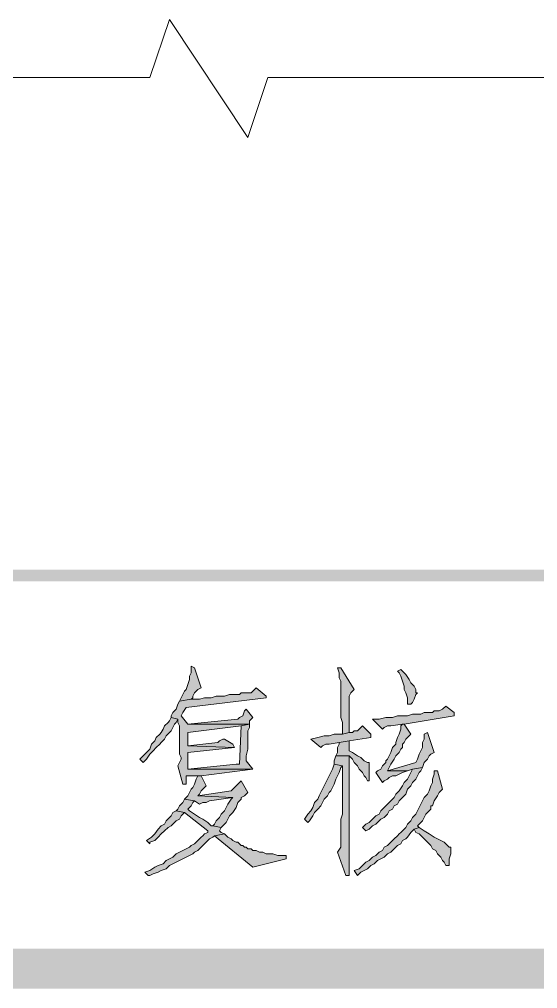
# Model space of a CAD drawing. Header units: inches. Extents: x 20 to 409, y 5 to 283.
# Drawn here: x 288.67 to 301.86, y 5.1 to 29.78 of the extents above; entities that cross this region are included whole.
import ezdxf

# ---------------------------------------------------------------- set-up
doc = ezdxf.new("R2010")
doc.units = ezdxf.units.IN
doc.header["$MEASUREMENT"] = 0
doc.layers.add('C00-00-00', color=7, linetype='Continuous')

msp = doc.modelspace()

# ---------------------------------------------------------------- hatches: boundary and pattern name
at = {"layer": 'C00-00-00'}
h = msp.add_hatch(color=0, dxfattribs=at)
h.dxf.hatch_style = 2
h.paths.add_polyline_path([(28.33, 15.766), (28.33, 15.469), (408.314, 15.766)])
h = msp.add_hatch(color=0, dxfattribs=at)
h.dxf.hatch_style = 2
h.paths.add_polyline_path([(28.33, 15.469), (408.314, 15.766), (408.314, 15.469)])
h = msp.add_hatch(color=0, dxfattribs=at)
h.dxf.hatch_style = 2
h.paths.add_polyline_path([(293.04, 13.31), (293.04, 13.141), (292.998, 13.056), (292.998, 12.972), (292.956, 12.845), (292.913, 12.718), (292.871, 12.675), (292.829, 12.591), (292.786, 12.506), (292.744, 12.421), (293.04, 12.464), (293.083, 12.506), (293.083, 12.548), (293.125, 12.633), (293.21, 12.718), (293.294, 12.76), (293.125, 13.268)])
h = msp.add_hatch(color=0, dxfattribs=at)
h.dxf.hatch_style = 2
h.paths.add_polyline_path([(296.85, 13.268), (296.766, 13.268), (296.808, 13.141), (296.808, 13.014), (296.85, 12.929), (296.85, 11.998), (296.893, 11.871), (296.893, 11.575), (297.062, 11.617), (297.062, 12.04), (297.062, 12.125), (297.062, 12.548), (297.104, 12.633), (297.189, 12.718)])
h = msp.add_hatch(color=0, dxfattribs=at)
h.dxf.hatch_style = 2
h.paths.add_polyline_path([(298.374, 13.226), (298.29, 13.183), (298.332, 13.141), (298.374, 13.056), (298.417, 12.929), (298.459, 12.802), (298.459, 12.718), (298.501, 12.633), (298.544, 12.506), (298.544, 12.337), (298.628, 12.337), (298.671, 12.379), (298.713, 12.464), (298.755, 12.591), (298.798, 12.633), (298.755, 12.633), (298.755, 12.675), (298.755, 12.718), (298.713, 12.802), (298.628, 12.887), (298.586, 12.972), (298.501, 13.099)])
h = msp.add_hatch(color=0, dxfattribs=at)
h.dxf.hatch_style = 2
h.paths.add_polyline_path([(294.691, 12.76), (294.607, 12.675), (294.564, 12.633), (294.31, 12.633), (294.268, 12.591), (294.014, 12.591), (293.887, 12.548), (293.675, 12.548), (293.548, 12.506), (293.379, 12.506), (293.252, 12.464), (293.04, 12.464), (292.744, 12.421), (292.702, 12.337), (292.659, 12.21), (292.575, 12.125), (292.532, 12.04), (292.532, 11.998), (292.702, 11.956), (292.702, 11.871), (292.744, 11.786), (292.744, 11.067), (292.786, 10.982), (292.786, 10.94), (292.744, 10.855), (292.702, 10.77), (292.829, 10.305), (292.913, 10.305), (292.913, 10.347), (292.913, 10.516), (293.21, 10.516), (293.294, 10.516), (294.607, 10.686), (292.956, 10.686), (292.956, 10.77), (292.956, 11.109), (294.141, 11.236), (292.956, 11.278), (292.956, 11.617), (294.31, 11.786), (294.522, 11.829), (292.956, 11.829), (292.786, 12.04), (292.829, 12.125), (292.913, 12.252), (294.945, 12.506), (294.945, 12.548)])
h = msp.add_hatch(color=0, dxfattribs=at)
h.dxf.hatch_style = 2
h.paths.add_polyline_path([(294.437, 12.21), (294.395, 12.167), (294.353, 12.04), (294.268, 11.998), (294.226, 11.956), (292.956, 11.829), (294.522, 11.829), (294.522, 11.913), (294.607, 11.998)])
h = msp.add_hatch(color=0, dxfattribs=at)
h.dxf.hatch_style = 2
h.paths.add_polyline_path([(299.517, 12.294), (299.433, 12.21), (299.348, 12.167), (299.221, 12.167), (299.179, 12.125), (298.967, 12.125), (298.882, 12.083), (298.671, 12.083), (298.544, 12.04), (298.29, 12.04), (298.163, 11.998), (297.993, 11.998), (297.824, 11.956), (297.655, 11.956), (297.909, 11.702), (297.951, 11.744), (298.036, 11.786), (298.12, 11.786), (298.417, 11.829), (298.459, 11.829), (299.729, 12.04), (299.729, 12.125)])
h = msp.add_hatch(color=0, dxfattribs=at)
h.dxf.hatch_style = 2
h.paths.add_polyline_path([(292.532, 11.998), (292.49, 11.913), (292.448, 11.871), (292.363, 11.786), (292.321, 11.702), (292.278, 11.617), (292.236, 11.575), (292.151, 11.49), (292.109, 11.405), (292.024, 11.321), (291.982, 11.194), (291.897, 11.109), (291.813, 11.024), (291.728, 10.94), (291.813, 10.855), (291.897, 10.94), (291.982, 11.067), (292.067, 11.151), (292.151, 11.236), (292.236, 11.321), (292.278, 11.363), (292.363, 11.448), (292.405, 11.532), (292.49, 11.617), (292.532, 11.659), (292.575, 11.744), (292.617, 11.829), (292.659, 11.871), (292.702, 11.956)])
h = msp.add_hatch(color=0, dxfattribs=at)
h.dxf.hatch_style = 2
h.paths.add_polyline_path([(294.522, 11.829), (294.31, 11.786), (294.268, 10.813), (294.183, 10.813), (292.956, 10.686), (294.607, 10.686), (294.437, 10.897), (294.437, 11.024), (294.48, 11.194), (294.48, 11.659), (294.522, 11.744)])
h = msp.add_hatch(color=0, dxfattribs=at)
h.dxf.hatch_style = 2
h.paths.add_polyline_path([(297.401, 11.786), (297.316, 11.702), (297.274, 11.659), (297.189, 11.659), (297.147, 11.617), (297.062, 11.617), (296.893, 11.575), (296.681, 11.575), (296.554, 11.532), (296.427, 11.532), (296.258, 11.49), (296.088, 11.448), (296.342, 11.236), (296.385, 11.278), (296.469, 11.321), (296.554, 11.321), (296.808, 11.363), (297.062, 11.405), (297.612, 11.49), (297.612, 11.575)])
h = msp.add_hatch(color=0, dxfattribs=at)
h.dxf.hatch_style = 2
h.paths.add_polyline_path([(298.459, 11.829), (298.417, 11.829), (298.374, 11.786), (298.374, 11.702), (298.332, 11.575), (298.29, 11.49), (298.247, 11.363), (298.247, 11.321), (298.163, 11.236), (298.12, 11.109), (298.078, 11.024), (298.036, 10.94), (297.993, 10.897), (297.993, 10.855), (297.909, 10.77), (297.866, 10.686), (297.782, 10.643), (297.739, 10.601), (297.909, 10.347), (297.951, 10.389), (298.036, 10.432), (298.078, 10.474), (298.163, 10.516), (298.247, 10.516), (298.332, 10.559), (298.417, 10.601), (298.544, 10.643), (298.036, 10.643), (298.078, 10.728), (298.12, 10.813), (298.205, 10.94), (298.247, 11.024), (298.332, 11.109), (298.374, 11.194), (298.417, 11.236), (298.417, 11.321), (298.459, 11.363), (298.501, 11.448), (298.586, 11.532), (298.628, 11.575)])
h = msp.add_hatch(color=0, dxfattribs=at)
h.dxf.hatch_style = 2
h.paths.add_polyline_path([(299.052, 11.617), (298.967, 11.575), (298.967, 11.448), (298.925, 11.363), (298.925, 11.236), (298.882, 11.151), (298.84, 11.067), (298.798, 10.94), (298.755, 10.855), (298.036, 10.643), (298.544, 10.643), (298.671, 10.686), (298.925, 10.728), (298.967, 10.855), (299.052, 10.94), (299.094, 11.024), (299.136, 11.067), (299.221, 11.109)])
h = msp.add_hatch(color=0, dxfattribs=at)
h.dxf.hatch_style = 2
h.paths.add_polyline_path([(293.887, 11.448), (293.845, 11.448), (293.76, 11.405), (293.718, 11.363), (292.956, 11.278), (294.141, 11.236), (294.099, 11.321)])
h = msp.add_hatch(color=0, dxfattribs=at)
h.dxf.hatch_style = 2
h.paths.add_polyline_path([(297.062, 11.405), (296.808, 11.363), (296.808, 11.321), (296.766, 11.236), (296.766, 11.109), (296.723, 11.024), (297.062, 11.024), (297.147, 10.94), (297.189, 10.855), (297.274, 10.77), (297.316, 10.686), (297.401, 10.601), (297.443, 10.516), (297.485, 10.474), (297.528, 10.389), (297.57, 10.389), (297.57, 10.516), (297.57, 10.855), (297.528, 10.855), (297.443, 10.897), (297.358, 10.982), (297.274, 11.024), (297.147, 11.109), (297.062, 11.151)])
h = msp.add_hatch(color=0, dxfattribs=at)
h.dxf.hatch_style = 2
h.paths.add_polyline_path([(296.723, 11.024), (296.681, 10.897), (296.681, 10.813), (296.893, 10.77), (296.893, 9.543), (296.85, 9.416), (296.85, 8.696), (296.766, 8.569), (296.977, 7.976), (297.062, 7.976), (297.062, 11.024)])
h = msp.add_hatch(color=0, dxfattribs=at)
h.dxf.hatch_style = 2
h.paths.add_polyline_path([(296.681, 10.813), (296.639, 10.686), (296.596, 10.601), (296.554, 10.516), (296.512, 10.432), (296.469, 10.347), (296.427, 10.262), (296.385, 10.178), (296.342, 10.093), (296.3, 10.008), (296.258, 9.924), (296.173, 9.839), (296.131, 9.712), (296.088, 9.627), (296.004, 9.543), (295.919, 9.416), (296.004, 9.331), (296.046, 9.373), (296.131, 9.5), (296.173, 9.585), (296.258, 9.67), (296.342, 9.754), (296.385, 9.839), (296.427, 9.924), (296.512, 10.008), (296.554, 10.093), (296.596, 10.135), (296.639, 10.22), (296.681, 10.305), (296.723, 10.432), (296.766, 10.516), (296.808, 10.601), (296.85, 10.728), (296.893, 10.77)])
h = msp.add_hatch(color=0, dxfattribs=at)
h.dxf.hatch_style = 2
h.paths.add_polyline_path([(299.306, 10.643), (299.221, 10.643), (299.221, 10.559), (299.179, 10.432), (299.179, 10.347), (299.136, 10.262), (299.094, 10.135), (299.052, 10.051), (298.967, 9.966), (298.925, 9.881), (298.882, 9.797), (298.84, 9.712), (298.798, 9.627), (298.755, 9.543), (298.671, 9.458), (298.628, 9.373), (298.544, 9.289), (298.501, 9.204), (298.417, 9.119), (298.374, 9.077), (298.332, 9.035), (298.29, 8.992), (298.205, 8.908), (298.163, 8.865), (298.12, 8.823), (298.036, 8.738), (297.951, 8.696), (297.909, 8.611), (297.824, 8.569), (297.739, 8.484), (297.655, 8.442), (297.57, 8.357), (297.485, 8.315), (297.401, 8.23), (297.316, 8.146), (297.189, 8.103), (297.274, 7.976), (297.358, 8.061), (297.443, 8.103), (297.528, 8.146), (297.612, 8.23), (297.697, 8.273), (297.782, 8.357), (297.866, 8.4), (297.951, 8.442), (298.036, 8.527), (298.12, 8.569), (298.163, 8.611), (298.247, 8.696), (298.29, 8.738), (298.374, 8.781), (298.417, 8.865), (298.501, 8.908), (298.544, 8.95), (298.628, 9.077), (298.713, 9.162), (298.84, 9.204), (298.798, 9.246), (298.84, 9.289), (298.925, 9.373), (298.967, 9.458), (299.009, 9.543), (299.094, 9.627), (299.136, 9.67), (299.136, 9.754), (299.179, 9.754), (299.221, 9.881), (299.306, 10.008), (299.348, 10.093), (299.39, 10.135), (299.433, 10.178)])
h = msp.add_hatch(color=0, dxfattribs=at)
h.dxf.hatch_style = 2
h.paths.add_polyline_path([(298.925, 10.728), (298.671, 10.686), (298.628, 10.601), (298.586, 10.516), (298.544, 10.432), (298.459, 10.347), (298.417, 10.262), (298.332, 10.135), (298.29, 10.093), (298.247, 10.051), (298.205, 9.966), (298.12, 9.881), (298.078, 9.839), (297.993, 9.754), (297.951, 9.712), (297.866, 9.627), (297.824, 9.543), (297.739, 9.5), (297.655, 9.416), (297.57, 9.331), (297.485, 9.289), (297.401, 9.204), (297.485, 9.119), (297.57, 9.162), (297.655, 9.246), (297.739, 9.289), (297.782, 9.331), (297.866, 9.416), (297.951, 9.458), (298.036, 9.543), (298.078, 9.627), (298.163, 9.67), (298.205, 9.754), (298.29, 9.797), (298.332, 9.881), (298.417, 9.966), (298.501, 10.051), (298.544, 10.178), (298.628, 10.262), (298.671, 10.347), (298.755, 10.432), (298.798, 10.516), (298.84, 10.601), (298.882, 10.643)])
h = msp.add_hatch(color=0, dxfattribs=at)
h.dxf.hatch_style = 2
h.paths.add_polyline_path([(293.294, 10.516), (293.21, 10.516), (293.167, 10.432), (293.125, 10.305), (293.083, 10.22), (293.04, 10.178), (292.998, 10.093), (292.956, 10.008), (292.871, 9.924), (293.125, 9.881), (293.252, 9.797), (293.337, 9.839), (293.421, 9.839), (293.506, 9.881), (294.099, 9.966), (293.21, 10.008), (293.252, 10.051), (293.294, 10.135), (293.379, 10.22), (293.421, 10.262)])
h = msp.add_hatch(color=0, dxfattribs=at)
h.dxf.hatch_style = 2
h.paths.add_polyline_path([(294.31, 10.389), (294.226, 10.305), (294.141, 10.22), (294.099, 10.178), (294.056, 10.135), (293.21, 10.008), (294.099, 9.966), (294.056, 9.924), (293.972, 9.797), (293.929, 9.712), (293.887, 9.627), (293.802, 9.543), (293.76, 9.458), (293.675, 9.373), (293.633, 9.289), (293.591, 9.246), (293.802, 9.204), (293.887, 9.289), (293.929, 9.331), (293.972, 9.416), (294.014, 9.5), (294.056, 9.543), (294.099, 9.585), (294.183, 9.712), (294.226, 9.839), (294.268, 9.881), (294.31, 9.924), (294.31, 9.966), (294.395, 10.008), (294.48, 10.093)])
h = msp.add_hatch(color=0, dxfattribs=at)
h.dxf.hatch_style = 2
h.paths.add_polyline_path([(292.871, 9.924), (292.829, 9.839), (292.744, 9.754), (292.702, 9.67), (292.659, 9.627), (292.871, 9.585), (293.464, 9.119), (293.464, 9.077), (293.379, 9.035), (293.337, 8.992), (293.294, 8.95), (293.252, 8.908), (293.21, 8.865), (293.167, 8.823), (293.125, 8.781), (293.04, 8.738), (292.998, 8.696), (292.913, 8.654), (292.829, 8.611), (292.744, 8.569), (292.659, 8.527), (292.575, 8.442), (292.49, 8.4), (292.405, 8.357), (292.321, 8.273), (292.194, 8.23), (292.109, 8.188), (291.982, 8.103), (291.855, 8.061), (291.94, 7.976), (291.982, 7.976), (292.067, 8.019), (292.194, 8.061), (292.278, 8.103), (292.405, 8.146), (292.49, 8.23), (292.575, 8.273), (292.659, 8.315), (292.744, 8.357), (292.829, 8.4), (292.913, 8.442), (292.998, 8.484), (293.083, 8.527), (293.125, 8.569), (293.21, 8.611), (293.252, 8.654), (293.294, 8.696), (293.379, 8.781), (293.421, 8.823), (293.464, 8.865), (293.506, 8.908), (293.591, 8.95), (293.633, 8.992), (293.887, 9.035), (293.802, 9.077), (293.76, 9.119), (293.802, 9.204), (293.591, 9.246), (293.548, 9.246), (293.464, 9.331), (293.337, 9.416), (293.252, 9.458), (293.125, 9.543), (292.998, 9.627), (292.956, 9.67), (293.04, 9.754), (293.083, 9.839), (293.125, 9.881)])
h = msp.add_hatch(color=0, dxfattribs=at)
h.dxf.hatch_style = 2
h.paths.add_polyline_path([(292.659, 9.627), (292.575, 9.585), (292.532, 9.5), (292.49, 9.458), (292.405, 9.373), (292.363, 9.289), (292.278, 9.246), (292.194, 9.162), (292.109, 9.035), (292.024, 8.95), (291.897, 8.865), (291.982, 8.781), (291.982, 8.823), (292.109, 8.865), (292.194, 8.95), (292.278, 9.035), (292.363, 9.119), (292.448, 9.204), (292.532, 9.246), (292.617, 9.331), (292.659, 9.373), (292.744, 9.416), (292.786, 9.5), (292.829, 9.543), (292.871, 9.585)])
h = msp.add_hatch(color=0, dxfattribs=at)
h.dxf.hatch_style = 2
h.paths.add_polyline_path([(298.84, 9.204), (298.713, 9.162), (298.755, 9.077), (298.84, 9.035), (298.925, 8.95), (299.009, 8.865), (299.052, 8.823), (299.136, 8.738), (299.179, 8.654), (299.263, 8.611), (299.306, 8.527), (299.39, 8.442), (299.433, 8.357), (299.475, 8.315), (299.517, 8.23), (299.602, 8.23), (299.602, 8.4), (299.644, 8.527), (299.644, 8.696), (299.602, 8.696), (299.56, 8.738), (299.517, 8.781), (299.475, 8.823), (299.39, 8.865), (299.306, 8.908), (299.221, 8.95), (299.094, 9.035), (298.967, 9.119)])
h = msp.add_hatch(color=0, dxfattribs=at)
h.dxf.hatch_style = 2
h.paths.add_polyline_path([(293.887, 9.035), (293.633, 8.992), (294.607, 8.188), (295.453, 8.4), (295.453, 8.484), (295.369, 8.484), (295.242, 8.484), (295.115, 8.527), (294.945, 8.527), (294.861, 8.569), (294.776, 8.569), (294.691, 8.611), (294.607, 8.611), (294.564, 8.654), (294.48, 8.654), (294.437, 8.696), (294.395, 8.696), (294.353, 8.738), (294.31, 8.738), (294.268, 8.781), (294.226, 8.823), (294.183, 8.823), (294.099, 8.865), (294.056, 8.908), (293.972, 8.95)])
h = msp.add_hatch(color=0, dxfattribs=at)
h.dxf.hatch_style = 2
h.paths.add_polyline_path([(28.838, 6.114), (27.822, 5.098), (407.806, 6.114)])
h = msp.add_hatch(color=0, dxfattribs=at)
h.dxf.hatch_style = 2
h.paths.add_polyline_path([(27.822, 5.098), (407.806, 6.114), (408.822, 5.098)])

# ---------------------------------------------------------------- linework, layer by layer
at = {"layer": 'C00-00-00', "color": 0, "lineweight": 0}
msp.add_lwpolyline([(309.635, 28.296), (294.988, 28.296), (294.48, 26.772), (292.49, 29.778), (291.982, 28.296), (279.748, 28.296)], dxfattribs=at)
for points in [[(293.04, 13.31), (293.04, 13.141), (292.998, 13.056), (292.998, 12.972), (292.956, 12.845), (292.913, 12.718), (292.871, 12.675), (292.829, 12.591), (292.786, 12.506), (292.744, 12.421), (293.04, 12.464), (293.083, 12.506), (293.083, 12.548), (293.125, 12.633), (293.21, 12.718), (293.294, 12.76), (293.125, 13.268)], [(296.85, 13.268), (296.766, 13.268), (296.808, 13.141), (296.808, 13.014), (296.85, 12.929), (296.85, 11.998), (296.893, 11.871), (296.893, 11.575), (297.062, 11.617), (297.062, 12.04), (297.062, 12.125), (297.062, 12.548), (297.104, 12.633), (297.189, 12.718)], [(298.374, 13.226), (298.29, 13.183), (298.332, 13.141), (298.374, 13.056), (298.417, 12.929), (298.459, 12.802), (298.459, 12.718), (298.501, 12.633), (298.544, 12.506), (298.544, 12.337), (298.628, 12.337), (298.671, 12.379), (298.713, 12.464), (298.755, 12.591), (298.798, 12.633), (298.755, 12.633), (298.755, 12.675), (298.755, 12.718), (298.713, 12.802), (298.628, 12.887), (298.586, 12.972), (298.501, 13.099)], [(294.691, 12.76), (294.607, 12.675), (294.564, 12.633), (294.31, 12.633), (294.268, 12.591), (294.014, 12.591), (293.887, 12.548), (293.675, 12.548), (293.548, 12.506), (293.379, 12.506), (293.252, 12.464), (293.04, 12.464), (292.744, 12.421), (292.702, 12.337), (292.659, 12.21), (292.575, 12.125), (292.532, 12.04), (292.532, 11.998), (292.702, 11.956), (292.702, 11.871), (292.744, 11.786), (292.744, 11.067), (292.786, 10.982), (292.786, 10.94), (292.744, 10.855), (292.702, 10.77), (292.829, 10.305), (292.913, 10.305), (292.913, 10.347), (292.913, 10.516), (293.21, 10.516), (293.294, 10.516), (294.607, 10.686), (292.956, 10.686), (292.956, 10.77), (292.956, 11.109), (294.141, 11.236), (292.956, 11.278), (292.956, 11.617), (294.31, 11.786), (294.522, 11.829), (292.956, 11.829), (292.786, 12.04), (292.829, 12.125), (292.913, 12.252), (294.945, 12.506), (294.945, 12.548)], [(294.437, 12.21), (294.395, 12.167), (294.353, 12.04), (294.268, 11.998), (294.226, 11.956), (292.956, 11.829), (294.522, 11.829), (294.522, 11.913), (294.607, 11.998)], [(299.517, 12.294), (299.433, 12.21), (299.348, 12.167), (299.221, 12.167), (299.179, 12.125), (298.967, 12.125), (298.882, 12.083), (298.671, 12.083), (298.544, 12.04), (298.29, 12.04), (298.163, 11.998), (297.993, 11.998), (297.824, 11.956), (297.655, 11.956), (297.909, 11.702), (297.951, 11.744), (298.036, 11.786), (298.12, 11.786), (298.417, 11.829), (298.459, 11.829), (299.729, 12.04), (299.729, 12.125)], [(292.532, 11.998), (292.49, 11.913), (292.448, 11.871), (292.363, 11.786), (292.321, 11.702), (292.278, 11.617), (292.236, 11.575), (292.151, 11.49), (292.109, 11.405), (292.024, 11.321), (291.982, 11.194), (291.897, 11.109), (291.813, 11.024), (291.728, 10.94), (291.813, 10.855), (291.897, 10.94), (291.982, 11.067), (292.067, 11.151), (292.151, 11.236), (292.236, 11.321), (292.278, 11.363), (292.363, 11.448), (292.405, 11.532), (292.49, 11.617), (292.532, 11.659), (292.575, 11.744), (292.617, 11.829), (292.659, 11.871), (292.702, 11.956)], [(294.522, 11.829), (294.31, 11.786), (294.268, 10.813), (294.183, 10.813), (292.956, 10.686), (294.607, 10.686), (294.437, 10.897), (294.437, 11.024), (294.48, 11.194), (294.48, 11.659), (294.522, 11.744)], [(297.401, 11.786), (297.316, 11.702), (297.274, 11.659), (297.189, 11.659), (297.147, 11.617), (297.062, 11.617), (296.893, 11.575), (296.681, 11.575), (296.554, 11.532), (296.427, 11.532), (296.258, 11.49), (296.088, 11.448), (296.342, 11.236), (296.385, 11.278), (296.469, 11.321), (296.554, 11.321), (296.808, 11.363), (297.062, 11.405), (297.612, 11.49), (297.612, 11.575)], [(298.459, 11.829), (298.417, 11.829), (298.374, 11.786), (298.374, 11.702), (298.332, 11.575), (298.29, 11.49), (298.247, 11.363), (298.247, 11.321), (298.163, 11.236), (298.12, 11.109), (298.078, 11.024), (298.036, 10.94), (297.993, 10.897), (297.993, 10.855), (297.909, 10.77), (297.866, 10.686), (297.782, 10.643), (297.739, 10.601), (297.909, 10.347), (297.951, 10.389), (298.036, 10.432), (298.078, 10.474), (298.163, 10.516), (298.247, 10.516), (298.332, 10.559), (298.417, 10.601), (298.544, 10.643), (298.036, 10.643), (298.078, 10.728), (298.12, 10.813), (298.205, 10.94), (298.247, 11.024), (298.332, 11.109), (298.374, 11.194), (298.417, 11.236), (298.417, 11.321), (298.459, 11.363), (298.501, 11.448), (298.586, 11.532), (298.628, 11.575)], [(299.052, 11.617), (298.967, 11.575), (298.967, 11.448), (298.925, 11.363), (298.925, 11.236), (298.882, 11.151), (298.84, 11.067), (298.798, 10.94), (298.755, 10.855), (298.036, 10.643), (298.544, 10.643), (298.671, 10.686), (298.925, 10.728), (298.967, 10.855), (299.052, 10.94), (299.094, 11.024), (299.136, 11.067), (299.221, 11.109)], [(293.887, 11.448), (293.845, 11.448), (293.76, 11.405), (293.718, 11.363), (292.956, 11.278), (294.141, 11.236), (294.099, 11.321)], [(297.062, 11.405), (296.808, 11.363), (296.808, 11.321), (296.766, 11.236), (296.766, 11.109), (296.723, 11.024), (297.062, 11.024), (297.147, 10.94), (297.189, 10.855), (297.274, 10.77), (297.316, 10.686), (297.401, 10.601), (297.443, 10.516), (297.485, 10.474), (297.528, 10.389), (297.57, 10.389), (297.57, 10.516), (297.57, 10.855), (297.528, 10.855), (297.443, 10.897), (297.358, 10.982), (297.274, 11.024), (297.147, 11.109), (297.062, 11.151)], [(296.723, 11.024), (296.681, 10.897), (296.681, 10.813), (296.893, 10.77), (296.893, 9.543), (296.85, 9.416), (296.85, 8.696), (296.766, 8.569), (296.977, 7.976), (297.062, 7.976), (297.062, 11.024)], [(296.681, 10.813), (296.639, 10.686), (296.596, 10.601), (296.554, 10.516), (296.512, 10.432), (296.469, 10.347), (296.427, 10.262), (296.385, 10.178), (296.342, 10.093), (296.3, 10.008), (296.258, 9.924), (296.173, 9.839), (296.131, 9.712), (296.088, 9.627), (296.004, 9.543), (295.919, 9.416), (296.004, 9.331), (296.046, 9.373), (296.131, 9.5), (296.173, 9.585), (296.258, 9.67), (296.342, 9.754), (296.385, 9.839), (296.427, 9.924), (296.512, 10.008), (296.554, 10.093), (296.596, 10.135), (296.639, 10.22), (296.681, 10.305), (296.723, 10.432), (296.766, 10.516), (296.808, 10.601), (296.85, 10.728), (296.893, 10.77)], [(299.306, 10.643), (299.221, 10.643), (299.221, 10.559), (299.179, 10.432), (299.179, 10.347), (299.136, 10.262), (299.094, 10.135), (299.052, 10.051), (298.967, 9.966), (298.925, 9.881), (298.882, 9.797), (298.84, 9.712), (298.798, 9.627), (298.755, 9.543), (298.671, 9.458), (298.628, 9.373), (298.544, 9.289), (298.501, 9.204), (298.417, 9.119), (298.374, 9.077), (298.332, 9.035), (298.29, 8.992), (298.205, 8.908), (298.163, 8.865), (298.12, 8.823), (298.036, 8.738), (297.951, 8.696), (297.909, 8.611), (297.824, 8.569), (297.739, 8.484), (297.655, 8.442), (297.57, 8.357), (297.485, 8.315), (297.401, 8.23), (297.316, 8.146), (297.189, 8.103), (297.274, 7.976), (297.358, 8.061), (297.443, 8.103), (297.528, 8.146), (297.612, 8.23), (297.697, 8.273), (297.782, 8.357), (297.866, 8.4), (297.951, 8.442), (298.036, 8.527), (298.12, 8.569), (298.163, 8.611), (298.247, 8.696), (298.29, 8.738), (298.374, 8.781), (298.417, 8.865), (298.501, 8.908), (298.544, 8.95), (298.628, 9.077), (298.713, 9.162), (298.84, 9.204), (298.798, 9.246), (298.84, 9.289), (298.925, 9.373), (298.967, 9.458), (299.009, 9.543), (299.094, 9.627), (299.136, 9.67), (299.136, 9.754), (299.179, 9.754), (299.221, 9.881), (299.306, 10.008), (299.348, 10.093), (299.39, 10.135), (299.433, 10.178)], [(298.925, 10.728), (298.671, 10.686), (298.628, 10.601), (298.586, 10.516), (298.544, 10.432), (298.459, 10.347), (298.417, 10.262), (298.332, 10.135), (298.29, 10.093), (298.247, 10.051), (298.205, 9.966), (298.12, 9.881), (298.078, 9.839), (297.993, 9.754), (297.951, 9.712), (297.866, 9.627), (297.824, 9.543), (297.739, 9.5), (297.655, 9.416), (297.57, 9.331), (297.485, 9.289), (297.401, 9.204), (297.485, 9.119), (297.57, 9.162), (297.655, 9.246), (297.739, 9.289), (297.782, 9.331), (297.866, 9.416), (297.951, 9.458), (298.036, 9.543), (298.078, 9.627), (298.163, 9.67), (298.205, 9.754), (298.29, 9.797), (298.332, 9.881), (298.417, 9.966), (298.501, 10.051), (298.544, 10.178), (298.628, 10.262), (298.671, 10.347), (298.755, 10.432), (298.798, 10.516), (298.84, 10.601), (298.882, 10.643)], [(293.294, 10.516), (293.21, 10.516), (293.167, 10.432), (293.125, 10.305), (293.083, 10.22), (293.04, 10.178), (292.998, 10.093), (292.956, 10.008), (292.871, 9.924), (293.125, 9.881), (293.252, 9.797), (293.337, 9.839), (293.421, 9.839), (293.506, 9.881), (294.099, 9.966), (293.21, 10.008), (293.252, 10.051), (293.294, 10.135), (293.379, 10.22), (293.421, 10.262)], [(294.31, 10.389), (294.226, 10.305), (294.141, 10.22), (294.099, 10.178), (294.056, 10.135), (293.21, 10.008), (294.099, 9.966), (294.056, 9.924), (293.972, 9.797), (293.929, 9.712), (293.887, 9.627), (293.802, 9.543), (293.76, 9.458), (293.675, 9.373), (293.633, 9.289), (293.591, 9.246), (293.802, 9.204), (293.887, 9.289), (293.929, 9.331), (293.972, 9.416), (294.014, 9.5), (294.056, 9.543), (294.099, 9.585), (294.183, 9.712), (294.226, 9.839), (294.268, 9.881), (294.31, 9.924), (294.31, 9.966), (294.395, 10.008), (294.48, 10.093)], [(292.871, 9.924), (292.829, 9.839), (292.744, 9.754), (292.702, 9.67), (292.659, 9.627), (292.871, 9.585), (293.464, 9.119), (293.464, 9.077), (293.379, 9.035), (293.337, 8.992), (293.294, 8.95), (293.252, 8.908), (293.21, 8.865), (293.167, 8.823), (293.125, 8.781), (293.04, 8.738), (292.998, 8.696), (292.913, 8.654), (292.829, 8.611), (292.744, 8.569), (292.659, 8.527), (292.575, 8.442), (292.49, 8.4), (292.405, 8.357), (292.321, 8.273), (292.194, 8.23), (292.109, 8.188), (291.982, 8.103), (291.855, 8.061), (291.94, 7.976), (291.982, 7.976), (292.067, 8.019), (292.194, 8.061), (292.278, 8.103), (292.405, 8.146), (292.49, 8.23), (292.575, 8.273), (292.659, 8.315), (292.744, 8.357), (292.829, 8.4), (292.913, 8.442), (292.998, 8.484), (293.083, 8.527), (293.125, 8.569), (293.21, 8.611), (293.252, 8.654), (293.294, 8.696), (293.379, 8.781), (293.421, 8.823), (293.464, 8.865), (293.506, 8.908), (293.591, 8.95), (293.633, 8.992), (293.887, 9.035), (293.802, 9.077), (293.76, 9.119), (293.802, 9.204), (293.591, 9.246), (293.548, 9.246), (293.464, 9.331), (293.337, 9.416), (293.252, 9.458), (293.125, 9.543), (292.998, 9.627), (292.956, 9.67), (293.04, 9.754), (293.083, 9.839), (293.125, 9.881)], [(292.659, 9.627), (292.575, 9.585), (292.532, 9.5), (292.49, 9.458), (292.405, 9.373), (292.363, 9.289), (292.278, 9.246), (292.194, 9.162), (292.109, 9.035), (292.024, 8.95), (291.897, 8.865), (291.982, 8.781), (291.982, 8.823), (292.109, 8.865), (292.194, 8.95), (292.278, 9.035), (292.363, 9.119), (292.448, 9.204), (292.532, 9.246), (292.617, 9.331), (292.659, 9.373), (292.744, 9.416), (292.786, 9.5), (292.829, 9.543), (292.871, 9.585)], [(298.84, 9.204), (298.713, 9.162), (298.755, 9.077), (298.84, 9.035), (298.925, 8.95), (299.009, 8.865), (299.052, 8.823), (299.136, 8.738), (299.179, 8.654), (299.263, 8.611), (299.306, 8.527), (299.39, 8.442), (299.433, 8.357), (299.475, 8.315), (299.517, 8.23), (299.602, 8.23), (299.602, 8.4), (299.644, 8.527), (299.644, 8.696), (299.602, 8.696), (299.56, 8.738), (299.517, 8.781), (299.475, 8.823), (299.39, 8.865), (299.306, 8.908), (299.221, 8.95), (299.094, 9.035), (298.967, 9.119)], [(293.887, 9.035), (293.633, 8.992), (294.607, 8.188), (295.453, 8.4), (295.453, 8.484), (295.369, 8.484), (295.242, 8.484), (295.115, 8.527), (294.945, 8.527), (294.861, 8.569), (294.776, 8.569), (294.691, 8.611), (294.607, 8.611), (294.564, 8.654), (294.48, 8.654), (294.437, 8.696), (294.395, 8.696), (294.353, 8.738), (294.31, 8.738), (294.268, 8.781), (294.226, 8.823), (294.183, 8.823), (294.099, 8.865), (294.056, 8.908), (293.972, 8.95)]]:
    msp.add_lwpolyline(points, close=True, dxfattribs=at)

doc.saveas('drawing.dxf')
